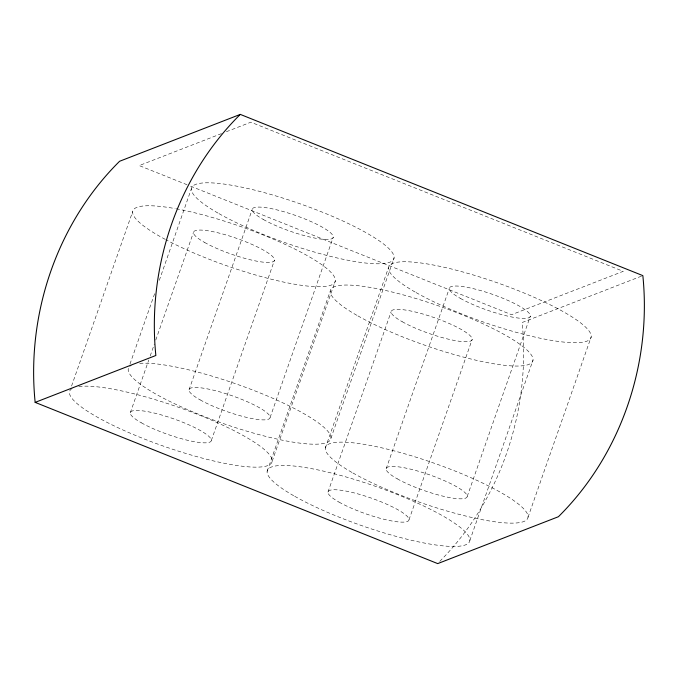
<?xml version="1.0" encoding="UTF-8"?>
<svg xmlns="http://www.w3.org/2000/svg" width="678" height="678" viewBox="0 0 678 678"><rect width="100%" height="100%" fill="white"/><g stroke="black" fill="none" stroke-linecap="round" stroke-linejoin="round"><path stroke-width="0.51" stroke-dasharray="3.39 2.54" d="M71.571 386.028L132.651 211.612M129.981 364.069L155.109 292.303M159.296 280.345L191.408 188.654M130.295 412.8L148.796 359.976M150.185 355.992L154.381 344.026M155.771 340.042L193.467 232.401M189.043 389.842L252.224 209.443M211.333 440.505L274.514 260.106M270.09 417.546L333.262 237.139M267.149 471.303L330.322 290.904M272.149 461.294L335.33 280.895M325.338 447.997L388.519 267.598M330.906 438.327L394.079 257.928M327.966 492.092L391.138 311.694M386.155 468.786L449.328 288.387M409.004 519.797L472.185 339.398M467.201 496.491L530.374 316.084M469.82 540.586L532.993 360.188M528.009 517.272L591.191 336.873M439.768 561.359C501.483 499.279 530.849 409.156 522.145 322.516L642.846 275.624M221.486 133.617L139.219 165.576L189.323 185.645M226.376 131.718L250.86 122.201L623.218 271.336L511.568 314.702L190.306 186.035M139.736 363.357A107.166 20.815 19.3 0 1 310.694 417.707A107.166 20.815 19.3 0 1 249.47 431.945A107.166 20.815 19.3 0 1 131.286 365.323M176.229 208.79A107.166 20.815 19.3 0 1 312.583 258.716A107.166 20.815 19.3 0 1 303.93 285.641A107.166 20.815 19.3 0 1 166.246 239.893M165.347 239.419A107.166 20.815 19.3 0 1 175.195 208.604M78.843 386.545A107.166 20.815 19.3 0 1 249.962 439.446A107.166 20.815 19.3 0 1 192.306 455.362A107.166 20.815 19.3 0 1 72.538 388.282M263.242 219.435A42.858 8.322 19.3 0 0 331.576 238.842A42.858 8.322 19.3 0 0 283.412 211.595A42.858 8.322 19.3 0 0 263.242 219.435M200.069 399.834A42.858 8.322 19.3 0 0 268.403 419.241A42.858 8.322 19.3 0 0 220.24 391.994A42.858 8.322 19.3 0 0 200.069 399.834M218.969 213.638A107.166 20.815 19.3 0 0 389.85 262.183A107.166 20.815 19.3 0 0 269.403 194.052A107.166 20.815 19.3 0 0 218.969 213.638M460.354 298.379A42.858 8.322 19.3 0 0 528.687 317.787A42.858 8.322 19.3 0 0 480.524 290.54A42.858 8.322 19.3 0 0 460.354 298.379M397.181 478.778A42.858 8.322 19.3 0 0 465.506 498.186A42.858 8.322 19.3 0 0 417.343 470.939A42.858 8.322 19.3 0 0 397.181 478.778M416.08 292.582A107.166 20.815 19.3 0 0 586.962 341.127A107.166 20.815 19.3 0 0 466.515 272.997A107.166 20.815 19.3 0 0 416.08 292.582M352.907 472.981A107.166 20.815 19.3 0 0 523.789 521.526A107.166 20.815 19.3 0 0 403.342 453.396A107.166 20.815 19.3 0 0 352.907 472.981M402.164 321.686A42.858 8.322 19.3 0 0 470.49 341.102A42.858 8.322 19.3 0 0 422.326 313.855A42.858 8.322 19.3 0 0 402.164 321.686M338.983 502.084A42.858 8.322 19.3 0 0 407.317 521.501A42.858 8.322 19.3 0 0 359.154 494.254A42.858 8.322 19.3 0 0 338.983 502.084M357.891 315.897A107.166 20.815 19.3 0 0 528.772 364.442A107.166 20.815 19.3 0 0 408.326 296.303A107.166 20.815 19.3 0 0 357.891 315.897M294.718 496.296A107.166 20.815 19.3 0 0 465.591 544.841A107.166 20.815 19.3 0 0 345.144 476.702A107.166 20.815 19.3 0 0 294.718 496.296M204.493 242.393A42.858 8.322 19.3 0 0 272.819 261.801A42.858 8.322 19.3 0 0 224.655 234.563A42.858 8.322 19.3 0 0 204.493 242.393M141.312 422.792A42.858 8.322 19.3 0 0 209.646 442.2A42.858 8.322 19.3 0 0 161.483 414.961A42.858 8.322 19.3 0 0 141.312 422.792"/><path stroke-width="1.02" d="M240.292 114.396C177.382 176.729 146.957 267.768 155.855 355.484L35.154 402.376C26.247 314.66 56.672 223.613 119.582 161.279L240.292 114.396L642.846 275.624C651.753 363.34 621.328 454.387 558.418 516.721L437.708 563.604L35.154 402.376"/></g></svg>
